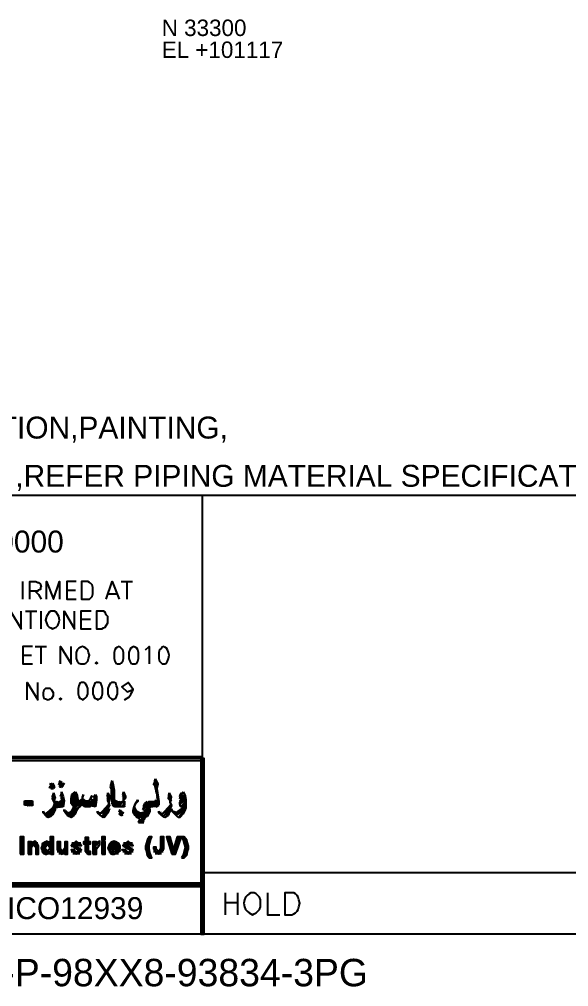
# Model space of a CAD drawing. Extents: x 0 to 420, y 0 to 297.
# Drawn here: x 76.4 to 139.1, y 1 to 111.3 of the extents above; entities that cross this region are included whole.
import ezdxf

# ---------------------------------------------------------------- set-up
doc = ezdxf.new("R2010")
doc.units = 0
doc.styles.add('HTX1', font='O8116901', dxfattribs={"width": 1.02})

msp = doc.modelspace()

# ---------------------------------------------------------------- linework, layer by layer
at = {"layer": 'GT_1', "flags": 128}
for points in [[(415, 57), (20, 57)], [(97.3, 27), (97.3, 57)], [(76.8, 45.2), (76.8, 47.2)], [(77.6, 45.2), (77.6, 47.2), (78.3, 47.2), (78.5, 47.1), (78.6, 47.1), (78.8, 46.9), (78.8, 46.8), (78.9, 46.6), (78.8, 46.5), (78.8, 46.3), (78.6, 46.2), (78.5, 46.1), (78.3, 46.1), (77.6, 46.1)], [(79.5, 45.2), (79.5, 47.2), (80.3, 45.2), (81, 47.2), (81, 45.2)], [(82.9, 47.2), (81.8, 47.2), (81.8, 45.2), (82.9, 45.2)], [(84.2, 45.2), (84.4, 45.2), (84.5, 45.3), (84.7, 45.5), (84.8, 45.8), (84.8, 46.2), (84.8, 46.5), (84.7, 46.8), (84.5, 47), (84.4, 47.1), (84.2, 47.2), (83.5, 47.2), (83.5, 45.2), (84.2, 45.2)], [(86.3, 45.2), (87, 47.2), (87.8, 45.2)], [(88, 47.2), (89.3, 47.2)], [(88.7, 45.2), (88.7, 47.2)], [(78.2, 46.1), (78.6, 45.7), (78.9, 45.2)], [(81.8, 46.2), (82.8, 46.2)], [(86.5, 45.8), (87.5, 45.8)], [(75.4, 41.8), (75.4, 43.8), (76.6, 41.8), (76.6, 43.8)], [(77.1, 43.8), (78.4, 43.8)], [(77.7, 41.8), (77.7, 43.8)], [(78.9, 41.8), (78.9, 43.8)], [(80.2, 41.8), (80.4, 41.9), (80.6, 42), (80.8, 42.2), (80.9, 42.5), (81, 42.8), (80.9, 43.2), (80.8, 43.4), (80.6, 43.7), (80.4, 43.8), (80.2, 43.8), (80, 43.8), (79.8, 43.7), (79.6, 43.4), (79.5, 43.2), (79.4, 42.8), (79.5, 42.5), (79.6, 42.2), (79.8, 42), (80, 41.9), (80.2, 41.8)], [(81.5, 41.8), (81.5, 43.8), (82.7, 41.8), (82.7, 43.8)], [(84.6, 43.8), (83.4, 43.8), (83.4, 41.8), (84.6, 41.8)], [(85.8, 41.8), (86, 41.9), (86.2, 42), (86.3, 42.2), (86.5, 42.5), (86.5, 42.8), (86.5, 43.2), (86.3, 43.4), (86.2, 43.7), (86, 43.8), (85.8, 43.8), (85.2, 43.8), (85.2, 41.8), (85.8, 41.8)], [(83.4, 42.9), (84.5, 42.9)], [(77.9, 39.8), (76.8, 39.8), (76.8, 37.8), (77.9, 37.8)], [(78.2, 39.8), (79.5, 39.8)], [(78.9, 37.8), (78.9, 39.8)], [(81.1, 37.8), (81.1, 39.8), (82.3, 37.8), (82.3, 39.8)], [(83.6, 37.8), (83.8, 37.8), (84, 37.9), (84.2, 38.1), (84.3, 38.4), (84.4, 38.8), (84.3, 39.1), (84.2, 39.4), (84, 39.6), (83.8, 39.7), (83.6, 39.8), (83.4, 39.7), (83.2, 39.6), (83, 39.4), (82.9, 39.1), (82.9, 38.8), (82.9, 38.4), (83, 38.1), (83.2, 37.9), (83.4, 37.8), (83.6, 37.8)], [(87.7, 37.8), (87.9, 37.8), (88, 37.9), (88.2, 38.1), (88.3, 38.4), (88.3, 38.8), (88.3, 39.1), (88.2, 39.4), (88, 39.6), (87.9, 39.7), (87.7, 39.8), (87.6, 39.7), (87.4, 39.6), (87.3, 39.4), (87.2, 39.1), (87.2, 38.8), (87.2, 38.4), (87.3, 38.1), (87.4, 37.9), (87.6, 37.8), (87.7, 37.8)], [(89.4, 37.8), (89.6, 37.8), (89.8, 37.9), (89.9, 38.1), (90, 38.4), (90, 38.8), (90, 39.1), (89.9, 39.4), (89.8, 39.6), (89.6, 39.7), (89.4, 39.8), (89.3, 39.7), (89.1, 39.6), (89, 39.4), (88.9, 39.1), (88.9, 38.8), (88.9, 38.4), (89, 38.1), (89.1, 37.9), (89.3, 37.8), (89.4, 37.8)], [(90.8, 39.4), (91.2, 39.8), (91.2, 37.8)], [(92.9, 37.8), (93, 37.8), (93.2, 37.9), (93.3, 38.1), (93.4, 38.4), (93.5, 38.8), (93.4, 39.1), (93.3, 39.4), (93.2, 39.6), (93, 39.7), (92.9, 39.8), (92.7, 39.7), (92.6, 39.6), (92.4, 39.4), (92.3, 39.1), (92.3, 38.8), (92.3, 38.4), (92.4, 38.1), (92.6, 37.9), (92.7, 37.8), (92.9, 37.8)], [(76.8, 38.8), (77.8, 38.8)], [(85.2, 37.8), (85.3, 37.9), (85.2, 38), (85.1, 37.9), (85.2, 37.8)], [(77.3, 33.7), (77.3, 35.7), (78.5, 33.7), (78.5, 35.7)], [(83.6, 33.7), (83.8, 33.8), (83.9, 33.9), (84.1, 34.1), (84.2, 34.4), (84.2, 34.7), (84.2, 35), (84.1, 35.3), (83.9, 35.6), (83.8, 35.7), (83.6, 35.7), (83.5, 35.7), (83.3, 35.6), (83.2, 35.3), (83.1, 35), (83.1, 34.7), (83.1, 34.4), (83.2, 34.1), (83.3, 33.9), (83.5, 33.8), (83.6, 33.7)], [(85.4, 33.7), (85.5, 33.8), (85.7, 33.9), (85.8, 34.1), (85.9, 34.4), (85.9, 34.7), (85.9, 35), (85.8, 35.3), (85.7, 35.6), (85.5, 35.7), (85.4, 35.7), (85.2, 35.7), (85, 35.6), (84.9, 35.3), (84.8, 35), (84.8, 34.7), (84.8, 34.4), (84.9, 34.1), (85, 33.9), (85.2, 33.8), (85.4, 33.7)], [(87.1, 33.7), (87.2, 33.8), (87.4, 33.9), (87.5, 34.1), (87.6, 34.4), (87.6, 34.7), (87.6, 35), (87.5, 35.3), (87.4, 35.6), (87.2, 35.7), (87.1, 35.7), (86.9, 35.7), (86.8, 35.6), (86.6, 35.3), (86.5, 35), (86.5, 34.7), (86.5, 34.4), (86.6, 34.1), (86.8, 33.9), (86.9, 33.8), (87.1, 33.7)], [(88.4, 33.7), (88.7, 33.9), (88.9, 34), (89.1, 34.3), (89.2, 34.5), (89.3, 34.7), (89.4, 34.9), (88.8, 35.7), (88.1, 35.2), (88.7, 34.6), (89.4, 34.9)], [(79.7, 33.7), (79.9, 33.8), (80.1, 33.9), (80.3, 34.2), (80.3, 34.5), (80.1, 34.8), (79.9, 35), (79.7, 35), (79.4, 35), (79.2, 34.8), (79.1, 34.5), (79.1, 34.2), (79.2, 33.9), (79.4, 33.8), (79.7, 33.7)], [(81.1, 33.7), (81.2, 33.8), (81.1, 33.9), (81, 33.8), (81.1, 33.7)], [(97.3, 27), (97.3, 27.2), (20, 27.2), (20, 26.8), (97.3, 26.8), (97.3, 27), (20, 27)], [(97.3, 27), (97.1, 27), (97.1, 7), (97.5, 7), (97.5, 27), (97.3, 27), (97.3, 7)], [(97.3, 7), (97.3, 27)], [(80.9, 24), (81.1, 24.5)], [(80.9, 24), (81.3, 24.4)], [(80.9, 24), (81.3, 24.4)], [(80.9, 24), (81.3, 24.4)], [(80.9, 24), (81.3, 24.4)], [(80.9, 24), (81.3, 24.4)], [(80.9, 24), (81.3, 24.4)], [(80.9, 24), (81.3, 24.4)], [(81, 24.3), (81.1, 24.5)], [(81, 24.3), (81.1, 24.5)], [(81, 24.3), (81.1, 24.5)], [(81, 23.8), (81.3, 24.4)], [(81, 23.8), (81.3, 24.4)], [(81, 23.8), (81.3, 24.4)], [(86.8, 23.8), (87, 24.5)], [(86.8, 24), (87.1, 24.3)], [(86.8, 24), (87.1, 24.3)], [(86.8, 24), (87.1, 24.3)], [(86.8, 24), (87.1, 24.3)], [(86.8, 24), (87.1, 24.3)], [(86.8, 24), (87.1, 24.3)], [(87, 24.5), (87.1, 24)], [(91.7, 24), (92, 24.5)], [(91.7, 24), (92, 24.5)], [(91.7, 24), (92, 24.5)], [(91.7, 24), (92, 24.5)], [(91.7, 24), (92.2, 24.3)], [(91.7, 24), (92.2, 24.3)], [(91.7, 24), (92.2, 24.3)], [(91.7, 24), (92.2, 24.3)], [(91.8, 24.2), (91.9, 24.7)], [(91.8, 24.2), (92, 24.5)], [(91.8, 24.2), (92, 24.5)], [(91.8, 24.2), (92, 24.5)], [(91.8, 24.2), (92, 24.5)], [(91.8, 24.2), (92, 24.5)], [(91.9, 24.7), (92, 24.5)], [(91.9, 23.8), (92.2, 24.3)], [(92, 24.5), (92.2, 24.1)], [(79.8, 23.7), (80.2, 24.2)], [(79.8, 23.7), (80.2, 24.2)], [(79.8, 23.7), (80.2, 24.2)], [(79.8, 23.7), (80.2, 24.2)], [(79.8, 23.7), (80.2, 24.2)], [(79.8, 23.7), (80.2, 24.2)], [(79.8, 23.7), (80.2, 24.2)], [(79.8, 23.7), (80.4, 24)], [(79.8, 23.7), (80.4, 24)], [(80.3, 23.6), (79.8, 23.7)], [(79.9, 24), (80.2, 24.2)], [(79.9, 24), (80.2, 24.2)], [(79.9, 24), (80, 24.2)], [(79.9, 24), (80, 24.2)], [(80, 23.6), (80.4, 24)], [(80, 23.6), (80.4, 24)], [(80, 23.6), (80.4, 23.8)], [(80, 23.6), (80.4, 23.8)], [(80, 23.6), (80.4, 23.8)], [(80, 23.6), (80.4, 23.8)], [(80, 23.6), (80.3, 23.6)], [(80.2, 24.2), (80.4, 23.8)], [(80.4, 23.8), (80.3, 23.6)], [(81, 23.8), (81.5, 24.2)], [(81, 23.8), (81.5, 24.2)], [(81, 23.8), (81.5, 24.2)], [(81, 23.8), (81.5, 24.2)], [(81, 23.8), (81.4, 23.9)], [(81.2, 23.7), (81, 23.8)], [(81.5, 24.2), (81.2, 23.7)], [(81.2, 23.2), (81.4, 22.7)], [(81.2, 22.5), (81.2, 23.2)], [(82.4, 22.9), (82.8, 23.2)], [(82.4, 22.6), (82.8, 23.2)], [(82.4, 22.6), (82.8, 23.2)], [(82.4, 22.6), (82.8, 23.2)], [(82.4, 22.6), (82.8, 23.2)], [(82.4, 22.9), (82.8, 23.2)], [(82.4, 22.9), (82.8, 23.2)], [(82.4, 22.9), (82.8, 23.2)], [(82.4, 22.9), (82.8, 23.2)], [(82.6, 23.1), (82.8, 23.2)], [(82.8, 23.2), (83, 22.8)], [(86.8, 23.8), (87.1, 24)], [(86.8, 23.8), (87.1, 24)], [(86.8, 23.8), (87.1, 24)], [(86.8, 23.8), (87.1, 24)], [(86.8, 23.8), (87.1, 24)], [(86.8, 23.8), (87.1, 24)], [(86.9, 23.5), (86.8, 23.8)], [(86.8, 23.8), (87.1, 23.8)], [(86.9, 23.5), (87.1, 23.8)], [(86.9, 23.5), (87.1, 23.8)], [(86.9, 23.5), (87.1, 23.8)], [(86.9, 23.5), (87.1, 23.8)], [(86.9, 23.3), (87.2, 23.6)], [(86.9, 23.3), (87.2, 23.6)], [(86.9, 23.3), (87.2, 23.6)], [(86.9, 23.3), (87.2, 23.6)], [(86.9, 23.5), (87.2, 23.6)], [(86.9, 23.3), (86.9, 23.5)], [(86.9, 23.1), (87.2, 23.4)], [(86.9, 23.1), (87.2, 23.4)], [(86.9, 23.1), (87.2, 23.4)], [(86.9, 23.1), (87.2, 23.4)], [(86.9, 23.3), (87.2, 23.4)], [(86.9, 22.4), (86.9, 23.3)], [(86.9, 22.9), (87.2, 23.2)], [(86.9, 22.9), (87.2, 23.2)], [(86.9, 22.9), (87.2, 23.2)], [(86.9, 22.9), (87.2, 23.2)], [(86.9, 23.1), (87.2, 23.2)], [(87.1, 24), (87.2, 23.4)], [(87.2, 23.4), (87.2, 22.9)], [(88.2, 22.9), (88.3, 23.2)], [(88.3, 23.2), (88.5, 22.7)], [(88.3, 22.5), (88.3, 23.2)], [(91.9, 23.8), (91.8, 24.2)], [(91.9, 23.8), (92.2, 24.1)], [(91.9, 23.8), (92.2, 24.1)], [(91.9, 23.8), (92.2, 24.1)], [(91.9, 23.8), (92.2, 24.1)], [(91.9, 23.8), (92.2, 23.9)], [(92.3, 22.1), (91.9, 23.8)], [(91.9, 23.5), (92.1, 23.6)], [(91.9, 23.5), (92.1, 23.6)], [(91.9, 23.5), (92.1, 23.6)], [(91.9, 23.3), (92.1, 23.3)], [(91.9, 23.3), (92.1, 23.3)], [(92.2, 24.1), (92.1, 23.6)], [(92.1, 23.6), (92.3, 22.1)], [(94.7, 22.4), (95.1, 23.2)], [(94.7, 22.7), (95.1, 23.2)], [(94.7, 22.7), (95.1, 23.2)], [(94.7, 22.7), (95.1, 23.2)], [(94.7, 22.7), (95.1, 23.2)], [(94.8, 22.9), (95.1, 23.2)], [(94.8, 22.9), (95.1, 23.2)], [(94.8, 22.9), (95.1, 23.2)], [(94.8, 22.9), (95.1, 23.2)], [(95.1, 23.2), (95.3, 22.8)], [(77, 22.2), (77.9, 22.2)], [(77, 21.7), (77, 22.2)], [(77, 21.7), (77.7, 22.2)], [(77, 21.7), (77.7, 22.2)], [(77, 21.7), (77.5, 22.2)], [(77, 21.7), (77.5, 22.2)], [(77, 21.7), (77.5, 22.2)], [(77, 21.7), (77.5, 22.2)], [(77, 21.7), (77.5, 22.2)], [(77, 21.9), (77.3, 22.2)], [(77, 21.9), (77.3, 22.2)], [(77, 21.9), (77.3, 22.2)], [(77, 21.9), (77.3, 22.2)], [(77, 21.9), (77.3, 22.2)], [(77.3, 21.6), (77.9, 22.2)], [(77.3, 21.6), (77.9, 22.2)], [(77.3, 21.6), (77.7, 22.2)], [(77.3, 21.6), (77.7, 22.2)], [(77.3, 21.6), (77.7, 22.2)], [(77.5, 21.6), (77.9, 22.2)], [(77.5, 21.6), (77.9, 22.2)], [(77.5, 21.6), (77.9, 22.2)], [(77.5, 21.6), (77.9, 22.2)], [(77.5, 21.6), (77.9, 22.2)], [(77.7, 21.6), (77.9, 22.2)], [(77.9, 22.2), (77.9, 21.6)], [(79.3, 20.6), (81.3, 22.3)], [(79.3, 20.6), (81, 22.1)], [(79.3, 20.6), (81, 22.1)], [(79.5, 20.4), (80.5, 21.4), (81.3, 22.3)], [(79.5, 20.4), (80.5, 21.4), (81.3, 22.3)], [(79.5, 20.4), (80.5, 21.4), (81.3, 22.3)], [(79.5, 20.4), (80.5, 21.4), (81.3, 22.3)], [(79.8, 20.9), (81, 22.1)], [(80.2, 22.4), (80.3, 23.1)], [(80.2, 22.4), (80.4, 22.8)], [(80.2, 22.4), (80.4, 22.8)], [(80.2, 22.4), (80.4, 22.8)], [(80.2, 22.4), (80.4, 22.8)], [(80.2, 22.4), (80.4, 22.8)], [(80.2, 22.6), (80.4, 22.8)], [(80.2, 22.6), (80.2, 22.8)], [(80.2, 22.6), (80.2, 22.8)], [(80.2, 22.4), (80.5, 22.5)], [(80.2, 22.4), (80.5, 22.5)], [(80.2, 22.4), (80.5, 22.5)], [(80.3, 22.2), (80.2, 22.4)], [(80.3, 23.1), (80.5, 22.5)], [(80.5, 22.5), (80.3, 22.2)], [(80.3, 22.2), (81.5, 21.9)], [(80.4, 22), (80.3, 22.2)], [(80.3, 21.5), (80.8, 22.1)], [(80.3, 21.5), (80.8, 22.1)], [(80.3, 21.5), (80.8, 22.1)], [(80.4, 21.8), (80.8, 22.1)], [(80.4, 21.8), (80.8, 22.1)], [(80.4, 21.8), (80.6, 22.1)], [(80.4, 21.8), (80.6, 22.1)], [(80.4, 22), (80.6, 22.1)], [(80.4, 22), (80.6, 22.1)], [(80.4, 22), (80.6, 22.1)], [(80.7, 21.5), (81.3, 22.3)], [(80.7, 21.5), (81.3, 22.3)], [(80.7, 21.5), (81.5, 22.2)], [(80.7, 21.5), (81.5, 22.2)], [(80.7, 21.5), (81.5, 22.2)], [(80.9, 21.5), (81.5, 22.2)], [(80.9, 21.5), (81.5, 22.2)], [(81.1, 22.7), (81.2, 23)], [(81.1, 22.7), (81.2, 23)], [(81.1, 22.7), (81.4, 22.9)], [(81.1, 22.7), (81.4, 22.9)], [(81.1, 22.7), (81.4, 22.9)], [(81.1, 22.7), (81.4, 22.9)], [(81.2, 22.5), (81.4, 22.9)], [(81.2, 22.5), (81.4, 22.9)], [(81.2, 22.5), (81.4, 22.7)], [(81.2, 22.5), (81.4, 22.7)], [(81.2, 22.5), (81.4, 22.7)], [(81.2, 22.5), (81.4, 22.7)], [(81.2, 22.5), (81.4, 22.7)], [(81.3, 22.3), (81.2, 22.5)], [(81.5, 22.2), (81.3, 22.3)], [(81.4, 22.7), (81.5, 22.2)], [(81.5, 22.2), (81.4, 21.5)], [(81.5, 21.9), (81.5, 22.2)], [(81.9, 20.5), (83.1, 21.4), (83.8, 22.4)], [(81.9, 20.5), (83.8, 22.4)], [(81.9, 20.5), (83.8, 22.4)], [(81.9, 20.5), (83.8, 22.4)], [(81.9, 20.5), (83.8, 22.4)], [(82.1, 20.4), (83.1, 21.4), (83.9, 22.2)], [(82.1, 20.4), (83.1, 21.4), (83.9, 22.2)], [(82.3, 22.1), (82.6, 22.5), (82.9, 23)], [(82.3, 22.1), (82.6, 22.5), (82.9, 23)], [(82.3, 22.4), (82.6, 22.5), (82.9, 23)], [(82.3, 22.4), (82.9, 23)], [(82.3, 22.4), (82.9, 23)], [(82.3, 22.4), (82.9, 23)], [(82.3, 22.4), (82.4, 22.9)], [(82.3, 22.1), (82.6, 22.3), (83, 22.8)], [(82.3, 21.9), (82.8, 22.2), (83, 22.6)], [(82.3, 21.9), (82.8, 22.2), (83, 22.6)], [(82.3, 22.4), (82.6, 22.5)], [(82.3, 22.1), (82.3, 22.4)], [(82.3, 21.9), (82.8, 22.2), (83.1, 22.4)], [(82.3, 21.9), (82.6, 22.3)], [(82.3, 21.9), (82.6, 22.3)], [(82.3, 21.9), (82.6, 22.3)], [(82.3, 21.9), (82.6, 22.3)], [(82.3, 22.1), (82.6, 22.3)], [(82.3, 22.1), (82.6, 22.3)], [(82.3, 22.1), (82.6, 22.3)], [(82.3, 21.9), (82.3, 22.1)], [(82.4, 21.7), (83.1, 22.4)], [(82.4, 21.7), (83.1, 22.4)], [(82.4, 21.7), (83.1, 22.4)], [(82.4, 21.7), (82.8, 22.2), (83.1, 22.4)], [(82.4, 21.7), (83.1, 22.1)], [(82.4, 21.7), (83.1, 22.1)], [(82.4, 21.7), (83.1, 22.1)], [(82.4, 21.7), (83.1, 22.1)], [(82.6, 22.5), (83, 22.8)], [(82.6, 22.5), (83, 22.8)], [(82.8, 22.5), (82.6, 22.3)], [(82.6, 21.5), (83.6, 22.4)], [(82.6, 21.5), (83.6, 22.4)], [(82.6, 21.5), (83.6, 22.4)], [(82.6, 21.5), (83.6, 22.4)], [(82.6, 22.3), (82.8, 22.2)], [(82.6, 21.5), (83.3, 22.2)], [(82.6, 21.5), (83.1, 22.1)], [(82.7, 21.3), (83.8, 22.4)], [(82.7, 21.3), (83.8, 22.4)], [(82.8, 22.5), (83, 22.8)], [(82.8, 22.5), (83, 22.8)], [(82.8, 22.5), (83, 22.8)], [(82.8, 22.5), (83, 22.6)], [(82.8, 22.5), (83, 22.6)], [(82.8, 22.5), (83, 22.6)], [(82.8, 22.2), (82.8, 22.5)], [(83.1, 22.1), (82.8, 22.2)], [(83, 22.8), (83.1, 22.1)], [(83.1, 22.1), (83.3, 22.2)], [(83.1, 21.4), (83.9, 22.2)], [(83.3, 22.2), (83.6, 22.4)], [(83.3, 21.5), (83.9, 22.2)], [(83.7, 22.9), (83.6, 22.6), (83.7, 22.9)], [(83.6, 22.6), (83.6, 22.4)], [(83.6, 22.4), (83.6, 22.6)], [(83.6, 22.4), (83.9, 22.2)], [(83.6, 21.8), (83.9, 22.2)], [(83.6, 21.8), (83.9, 22.2)], [(83.6, 21.8), (83.9, 22.2)], [(83.6, 21.8), (84.1, 22.1)], [(83.6, 21.8), (84.1, 22.1)], [(83.6, 21.8), (84.1, 22.1)], [(83.6, 21.8), (84.1, 22.1)], [(83.7, 21.6), (84.5, 22.4)], [(83.7, 21.6), (84.5, 22.4)], [(83.7, 21.6), (84.5, 22.4)], [(83.7, 21.6), (84.5, 22.4)], [(83.7, 21.6), (84.5, 22.4)], [(83.7, 21.6), (84.5, 22.4)], [(83.7, 21.6), (84.3, 22.2)], [(83.9, 21.5), (85, 22.4), (85.2, 22.7)], [(83.9, 21.5), (84.8, 22.2), (85.2, 22.7)], [(83.9, 21.5), (84.8, 22.2), (85.2, 22.7)], [(83.9, 21.5), (84.5, 22.4)], [(83.9, 22.2), (84.3, 22.2)], [(83.9, 21.5), (84.8, 22.2)], [(84.2, 21.5), (85, 22.4), (85.2, 22.7)], [(84.2, 21.5), (84.8, 22.2)], [(84.2, 21.5), (84.8, 22.2)], [(84.2, 21.5), (84.8, 22.2)], [(84.2, 21.5), (85, 22.1)], [(84.3, 22.2), (84.5, 22.4)], [(84.4, 21.5), (85.2, 22.5)], [(84.4, 21.5), (85.2, 22.3)], [(84.7, 22.8), (84.5, 22.4)], [(84.5, 22.4), (84.6, 22.6)], [(84.5, 22.4), (85, 22.1)], [(84.6, 22.6), (84.7, 22.8)], [(84.6, 21.6), (85.2, 22.3)], [(84.6, 21.6), (85.2, 22.3)], [(84.6, 21.6), (85.2, 22.3)], [(84.6, 21.6), (85.2, 22.3)], [(84.6, 21.6), (85.2, 22.1)], [(84.6, 21.6), (85.2, 22.1)], [(84.6, 21.6), (85.2, 22.1)], [(84.6, 21.6), (85.2, 22.1)], [(84.9, 22.6), (85.1, 22.9)], [(84.9, 22.6), (85.1, 22.9)], [(84.9, 22.6), (85.1, 22.9)], [(84.9, 22.6), (85.1, 22.9)], [(84.9, 22.6), (85.1, 22.9)], [(84.9, 22.6), (85.2, 22.7)], [(85, 22.4), (84.9, 22.6)], [(84.9, 21.5), (85.2, 22.1)], [(85, 22.4), (85.2, 22.7)], [(85, 22.1), (85.2, 22.5)], [(85, 22.4), (85.2, 22.5)], [(85, 22.4), (85.2, 22.5)], [(85, 22.4), (85.2, 22.5)], [(85, 22.1), (85, 22.4)], [(85.1, 22.9), (85.2, 22.7)], [(85.2, 22.3), (85.1, 21.5)], [(85.2, 22.7), (85.2, 22.3)], [(86.4, 22.7), (86.5, 22.9)], [(86.4, 22.7), (86.5, 22.9)], [(86.4, 22.4), (86.7, 22.7)], [(86.4, 22.4), (86.7, 22.7)], [(86.4, 22.4), (86.7, 22.7)], [(86.4, 22.4), (86.7, 22.7)], [(86.4, 22.4), (86.7, 22.7)], [(86.4, 22.4), (86.7, 22.7)], [(86.4, 22.4), (86.7, 22.5)], [(86.5, 23.1), (86.7, 22.7)], [(86.5, 22.2), (86.5, 23.1)], [(86.5, 22.2), (86.7, 22.5)], [(86.5, 22.2), (86.7, 22.5)], [(86.5, 22.2), (86.7, 22.5)], [(86.5, 22.2), (86.7, 22.5)], [(86.5, 22.2), (86.7, 22.5)], [(86.6, 22), (86.5, 22.2)], [(86.5, 22.2), (86.7, 22.2)], [(86.7, 22.5), (86.6, 22)], [(86.7, 22.7), (86.7, 22.5)], [(86.9, 22.7), (87.2, 22.9)], [(86.9, 22.7), (87.2, 22.9)], [(86.9, 22.7), (87.2, 22.9)], [(86.9, 22.7), (87.2, 22.9)], [(86.9, 22.9), (87.2, 22.9)], [(86.9, 22.4), (87.2, 22.7)], [(86.9, 22.4), (87.2, 22.7)], [(86.9, 22.4), (87.2, 22.7)], [(86.9, 22.4), (87.2, 22.7)], [(86.9, 22.7), (87.2, 22.7)], [(86.9, 22.4), (87.2, 22.5)], [(87, 22), (86.9, 22.4)], [(87, 22.2), (87.2, 22.5)], [(87, 22.2), (87.2, 22.5)], [(87, 22.2), (87.2, 22.5)], [(87, 22.2), (87.2, 22.5)], [(87, 22.2), (87.2, 22.5)], [(87, 21.8), (87.2, 22.3)], [(87, 21.8), (87.2, 22.3)], [(87, 22), (87.2, 22.3)], [(87, 22), (87.2, 22.3)], [(87, 22), (87.2, 22.3)], [(87, 22), (87.2, 22.3)], [(87, 22), (87.2, 22.3)], [(87, 22), (87.2, 22.3)], [(87, 21.8), (87.4, 22.1)], [(87, 21.8), (87.4, 22.1)], [(87, 21.8), (87.4, 22.1)], [(87, 21.8), (87.4, 22.1)], [(87, 21.8), (87.4, 22.1)], [(87.1, 21.6), (87.9, 22.1)], [(87.1, 21.6), (87.9, 22.1)], [(87.1, 21.6), (87.6, 22.1)], [(87.1, 21.6), (87.6, 22.1)], [(87.1, 21.6), (87.6, 22.1)], [(87.1, 21.6), (87.6, 22.1)], [(87.1, 21.6), (87.6, 22.1)], [(87.2, 22.9), (87.2, 22.5)], [(87.2, 22.5), (87.2, 22.3)], [(87.2, 22.3), (87.6, 22.1)], [(87.3, 21.5), (88.1, 22.1)], [(87.3, 21.5), (88.1, 22.1)], [(87.3, 21.5), (87.9, 22.1)], [(87.3, 21.5), (87.9, 22.1)], [(87.3, 21.5), (87.9, 22.1)], [(87.5, 21.5), (88.3, 22.2)], [(87.5, 21.5), (88.3, 22.2)], [(87.5, 21.5), (88.3, 22.2)], [(87.5, 21.5), (88.1, 22.1)], [(87.5, 21.5), (88.1, 22.1)], [(87.6, 22.1), (88.5, 22)], [(87.7, 21.5), (88.3, 22.2)], [(87.7, 21.5), (88.3, 22.2)], [(87.7, 21.5), (88.3, 22.2)], [(87.7, 21.5), (88.3, 22.2)], [(87.7, 21.5), (88.3, 22.2)], [(88.2, 22.7), (88.4, 23)], [(88.2, 22.7), (88.4, 23)], [(88.2, 22.7), (88.4, 23)], [(88.2, 22.7), (88.4, 23)], [(88.2, 22.7), (88.4, 23)], [(88.2, 22.7), (88.4, 23)], [(88.2, 22.7), (88.5, 22.7)], [(88.3, 22.5), (88.5, 22.7)], [(88.3, 22.5), (88.5, 22.7)], [(88.3, 22.5), (88.5, 22.7)], [(88.3, 22.5), (88.5, 22.7)], [(88.3, 22.5), (88.5, 22.7)], [(88.5, 22.5), (88.3, 22.2)], [(88.3, 22.2), (88.3, 22.5)], [(88.3, 22.5), (88.5, 22.5)], [(88.3, 22.5), (88.5, 22.5)], [(88.3, 22.2), (88.4, 21.5)], [(88.5, 22), (88.3, 22.2)], [(88.5, 22.7), (88.5, 22.5)], [(89.6, 21.8), (89.9, 22.3)], [(89.9, 22.1), (89.6, 21.8)], [(89.6, 21.8), (89.9, 22.1)], [(89.6, 21.8), (89.9, 22.1)], [(89.6, 21.8), (89.9, 22.1)], [(89.7, 22), (89.9, 22.3)], [(89.7, 22), (89.9, 22.3)], [(89.7, 22), (89.9, 22.3)], [(89.9, 22.3), (89.9, 22.1)], [(90.5, 21.2), (91.7, 22.1)], [(90.5, 21.2), (91.7, 22.1)], [(90.5, 21.2), (91.4, 22.1)], [(90.5, 21.2), (91.4, 22.1)], [(90.5, 21.2), (91.4, 22.1)], [(90.5, 21.2), (91.4, 22.1)], [(90.5, 21.2), (91.4, 22.1)], [(90.6, 21.4), (91.2, 22.1)], [(90.6, 21.4), (91.2, 22.1)], [(90.6, 21.4), (91.2, 22.1)], [(90.6, 21.4), (91.2, 22.1)], [(90.6, 21.6), (91.2, 22.1)], [(90.6, 21.6), (91, 22.1)], [(90.6, 21.6), (91, 22.1)], [(90.7, 21.9), (91.2, 22.1)], [(90.7, 21.1), (91.7, 22.1)], [(90.7, 21.9), (91, 22.1)], [(90.7, 21.9), (91, 22.1)], [(91, 21.1), (91.4, 21.5), (92.2, 22.3)], [(91.1, 21.5), (91.9, 22.1)], [(91.1, 21.5), (91.9, 22.1)], [(91.1, 21.5), (91.9, 22.1)], [(91.1, 21.5), (91.7, 22.1)], [(91.1, 21.5), (91.7, 22.1)], [(91.2, 22.1), (91.4, 22.1)], [(91.4, 21.5), (92.2, 22.3)], [(91.4, 21.5), (92.2, 22.3)], [(91.4, 21.5), (92.2, 22.3)], [(91.4, 22.1), (92.3, 22.1)], [(91.4, 21.5), (91.9, 22.1)], [(91.6, 21.5), (92.2, 22.3)], [(91.6, 21.5), (92.3, 22.1)], [(91.6, 21.5), (92.3, 22.1)], [(91.6, 21.5), (92.3, 22.1)], [(91.6, 21.5), (92.3, 22.1)], [(91.8, 21.5), (92.3, 22.1)], [(91.9, 22.1), (92.2, 22.3)], [(91.9, 22.1), (92, 22.3)], [(91.9, 22.1), (92, 22.3)], [(91.9, 22.1), (92, 22.3)], [(92, 23), (92.2, 23.1)], [(92, 23), (92.2, 23.1)], [(92, 22.8), (92.2, 22.8)], [(92, 22.8), (92.2, 22.8)], [(92, 22.6), (92.2, 22.5)], [(92.3, 22.1), (92.3, 21.7)], [(93.4, 22.4), (93.5, 23.1)], [(93.4, 22.4), (93.7, 22.8)], [(93.4, 22.4), (93.7, 22.8)], [(93.4, 22.4), (93.7, 22.8)], [(93.4, 22.4), (93.7, 22.8)], [(93.4, 22.4), (93.7, 22.6)], [(93.4, 22.4), (93.7, 22.6)], [(93.4, 22.4), (93.7, 22.6)], [(93.4, 22.4), (93.7, 22.6)], [(93.6, 22.2), (93.4, 22.4)], [(93.5, 23.1), (93.7, 22.6)], [(93.5, 22.6), (93.5, 22.9)], [(93.5, 22.6), (93.5, 22.9)], [(93.5, 22.6), (93.7, 22.8)], [(93.5, 22.6), (93.7, 22.8)], [(93.7, 22.6), (93.6, 22)], [(93.6, 22.2), (93.7, 22.6)], [(93.6, 22.2), (93.7, 22.6)], [(93.6, 22.2), (93.8, 22.3)], [(93.6, 22.2), (93.8, 22.3)], [(93.6, 22.2), (93.8, 22.3)], [(93.6, 22.2), (93.8, 22.3)], [(93.6, 22), (93.6, 22.2)], [(94.7, 22.2), (95, 22.5), (95.3, 23)], [(94.7, 22.2), (95, 22.5), (95.3, 23)], [(94.7, 22.2), (95, 22.5), (95.3, 23)], [(94.7, 22.4), (95.3, 23)], [(94.7, 22.4), (95.3, 23)], [(94.7, 22.4), (95.3, 23)], [(94.7, 22.4), (95.3, 23)], [(94.7, 22.7), (94.8, 22.9)], [(94.9, 22.3), (94.7, 22.7)], [(94.7, 21.8), (95.1, 22.1), (95.4, 22.5)], [(94.7, 21.8), (95.1, 22.3), (95.4, 22.5)], [(94.7, 22), (95.1, 22.3), (95.4, 22.5)], [(94.7, 22), (95.1, 22.3), (95.4, 22.5)], [(94.7, 22), (94.9, 22.3)], [(94.7, 21.8), (95.4, 22.3)], [(94.7, 21.8), (95.4, 22.3)], [(94.7, 21.8), (95.4, 22.3)], [(94.7, 21.8), (95.4, 22.3)], [(94.7, 21.8), (95.4, 22.3)], [(94.7, 22), (95.1, 22.3)], [(94.7, 22), (94.9, 22.3)], [(94.7, 22), (94.9, 22.3)], [(94.7, 22), (94.9, 22.3)], [(94.7, 22.2), (94.9, 22.3)], [(94.7, 22.2), (94.9, 22.3)], [(94.7, 21.8), (95.1, 22.1)], [(94.8, 22.9), (94.9, 23.1)], [(94.8, 21.5), (95.4, 22.1)], [(94.8, 21.5), (95.4, 22.1)], [(94.8, 21.5), (95.4, 22.1)], [(94.8, 21.5), (95.4, 22.1)], [(94.8, 21.5), (95.4, 22.1)], [(95, 22.5), (94.9, 22.3)], [(94.9, 22.3), (95.1, 22.1)], [(95, 22.5), (95.3, 22.8)], [(95, 22.5), (95.3, 22.8)], [(95, 22.5), (95.3, 22.8)], [(95, 22.5), (95.3, 22.8)], [(95, 22.5), (95.3, 22.8)], [(95.1, 22.3), (95, 22.5)], [(95.1, 22.3), (95.3, 22.8)], [(95.1, 22.3), (95.4, 22.5)], [(95.1, 22.1), (95.1, 22.3)], [(95.4, 22.1), (95.1, 22.1)], [(95.3, 22.8), (95.4, 22.3)], [(95.4, 22.3), (95.4, 21.6)], [(77.9, 21.6), (77, 21.7)], [(77.7, 21.6), (78, 21.9)], [(77.7, 21.6), (78, 21.9)], [(77.7, 21.6), (78, 21.9)], [(77.7, 21.6), (78, 21.9)], [(79.1, 21), (79.3, 20.6)], [(79.1, 20.8), (79.1, 21)], [(79.5, 20.4), (80.5, 21.4)], [(79.5, 20.4), (80.5, 21.2)], [(79.5, 20.4), (80.5, 21.2)], [(79.7, 20.3), (80.5, 21.2)], [(79.7, 20.3), (80.4, 21)], [(79.7, 20.3), (80.4, 21)], [(79.7, 20.3), (80.4, 21)], [(79.8, 20.9), (80.1, 21.2)], [(80.1, 21.2), (80.5, 21.4)], [(80.4, 21), (80.2, 20.6)], [(80.3, 21.5), (80.4, 21.8)], [(80.5, 21.4), (80.3, 21.5)], [(80.4, 21.8), (80.4, 22)], [(80.5, 21.2), (80.4, 21)], [(81.4, 21.5), (80.5, 21.4)], [(80.5, 21.4), (80.5, 21.2)], [(80.9, 21.5), (81.5, 21.9)], [(80.9, 21.5), (81.5, 21.9)], [(80.9, 21.5), (81.5, 21.9)], [(81.2, 21.5), (81.5, 21.9)], [(81.2, 21.5), (81.5, 21.9)], [(81.2, 21.5), (81.5, 21.7)], [(81.2, 21.5), (81.5, 21.7)], [(81.2, 21.5), (81.5, 21.7)], [(81.5, 21.2), (81.7, 20.7)], [(81.5, 21), (81.5, 21.2)], [(81.5, 21), (81.5, 21.2)], [(81.9, 20.5), (81.5, 21)], [(81.5, 21), (81.8, 21)], [(81.5, 21), (81.8, 21)], [(81.7, 20.7), (81.8, 21)], [(81.9, 20.5), (83.1, 21.4)], [(82.1, 20.4), (83, 21.2)], [(82.1, 20.4), (83, 21.2)], [(82.1, 20.4), (83, 21.2)], [(82.1, 20.4), (82.9, 21)], [(82.2, 20.9), (82.4, 21)], [(82.6, 21.5), (82.3, 21.9)], [(82.3, 20.3), (82.9, 21)], [(82.3, 20.3), (82.9, 21)], [(82.4, 21), (82.6, 21.5)], [(82.9, 21), (82.8, 20.7)], [(83.1, 21.4), (82.9, 21)], [(83.3, 21.5), (83.1, 21.4)], [(83.6, 21.8), (83.3, 21.5)], [(83.3, 21.5), (83.6, 21.8)], [(83.3, 21.5), (83.6, 21.8)], [(83.7, 21.6), (83.6, 21.8)], [(83.9, 21.5), (83.7, 21.6)], [(84.4, 21.5), (83.9, 21.5)], [(84.6, 21.6), (84.4, 21.5)], [(85.1, 21.5), (84.6, 21.6)], [(84.9, 21.5), (85.2, 21.8)], [(84.9, 21.5), (85.2, 21.8)], [(84.9, 21.5), (85.2, 21.8)], [(84.9, 21.5), (85.2, 21.8)], [(84.9, 21.5), (85.2, 21.8)], [(85.3, 21), (85.5, 20.8)], [(85.3, 20.8), (85.3, 21)], [(85.5, 20.6), (86.6, 21.8)], [(85.5, 20.6), (86.7, 21.6)], [(85.5, 20.6), (86.7, 21.6)], [(85.5, 20.6), (86.7, 21.6)], [(85.5, 20.6), (86.7, 21.6)], [(85.8, 20.4), (86.7, 21.6)], [(85.8, 20.4), (86.7, 21.3)], [(85.8, 20.4), (86.7, 21.3)], [(85.8, 20.4), (86.7, 21.3)], [(85.8, 20.4), (86.7, 21.3)], [(85.8, 20.4), (86.6, 21.1)], [(85.8, 20.4), (86.6, 21.1)], [(86, 20.9), (86.3, 21.2)], [(86, 20.3), (86.6, 21.1)], [(86.3, 21.2), (86.6, 21.8)], [(86.3, 21.2), (86.7, 21.6)], [(86.5, 21.5), (86.6, 21.8)], [(86.5, 21.5), (86.6, 21.8)], [(86.7, 21.3), (86.5, 20.8)], [(86.6, 22), (86.7, 21.6)], [(86.6, 21.8), (86.6, 22)], [(86.7, 21.6), (86.6, 21.8)], [(87.1, 21.6), (87, 22)], [(87.3, 21.5), (87.1, 21.6)], [(87.5, 21.5), (87.3, 21.5)], [(88.4, 21.5), (87.5, 21.5)], [(87.7, 21.5), (87.5, 21.5)], [(87.8, 20.9), (87.9, 21.2)], [(87.8, 20.9), (87.9, 21.2)], [(87.8, 20.9), (87.9, 21.2)], [(87.8, 20.7), (88.1, 21.1)], [(87.8, 20.7), (88.1, 21.1)], [(87.8, 20.7), (88.1, 21.1)], [(87.8, 20.7), (88.1, 21.1)], [(87.8, 20.7), (88.1, 21.1)], [(87.8, 20.7), (88.1, 21.1)], [(87.8, 20.7), (88.1, 21.1)], [(87.8, 20.7), (88.1, 21.1)], [(87.8, 20.7), (88.1, 21.1)], [(87.8, 20.9), (88.1, 21.1)], [(88, 21.5), (88.5, 22)], [(88, 21.5), (88.5, 22)], [(88, 21.5), (88.5, 22)], [(88, 21.5), (88.5, 22)], [(88, 21.5), (88.5, 22)], [(88.2, 21.5), (88.5, 21.8)], [(88.2, 21.5), (88.5, 21.8)], [(88.2, 21.5), (88.5, 21.8)], [(88.2, 21.5), (88.5, 21.8)], [(88.2, 21.5), (88.5, 21.8)], [(89.4, 21.1), (89.5, 21.5)], [(89.4, 21.1), (89.5, 21.5)], [(89.4, 20.9), (89.7, 21.3)], [(89.4, 20.9), (89.7, 21.3)], [(89.4, 21.1), (89.7, 21.3)], [(89.4, 21.1), (89.7, 21.3)], [(89.4, 21.1), (89.7, 21.3)], [(89.4, 21.1), (89.7, 21.3)], [(89.4, 20.9), (89.4, 21.1)], [(89.4, 20.9), (89.7, 21.1)], [(89.4, 20.9), (89.7, 21.1)], [(89.4, 20.9), (89.7, 21.1)], [(89.4, 20.9), (89.7, 21.1)], [(89.6, 21.8), (89.5, 21.5)], [(89.5, 21.5), (89.6, 21.8)], [(89.5, 21.3), (89.6, 21.8)], [(89.5, 21.5), (89.6, 21.8)], [(89.5, 21.5), (89.6, 21.8)], [(89.5, 21.5), (89.6, 21.8)], [(89.5, 21.5), (89.6, 21.8)], [(89.5, 21.5), (89.7, 21.1)], [(89.5, 21.3), (89.5, 21.5)], [(89.5, 21.3), (89.5, 21.5)], [(89.5, 21.3), (89.5, 21.5)], [(89.5, 20.7), (89.7, 21.1)], [(89.5, 20.7), (89.7, 21.1)], [(89.5, 20.7), (89.7, 21.1)], [(89.5, 20.7), (89.7, 21.1)], [(89.5, 20.7), (89.7, 21.1)], [(89.7, 21.1), (90.2, 20.8)], [(90, 20.2), (91.3, 21.2)], [(90, 20.2), (91, 21.1)], [(90, 20.2), (91, 21.1)], [(90.3, 20.2), (91.3, 21.2)], [(90.3, 20.2), (91.3, 21.2)], [(90.3, 20.2), (91.3, 21.2)], [(90.3, 20.2), (91.3, 21.2)], [(90.5, 21.2), (90.6, 21.4)], [(90.7, 21.1), (90.5, 21.2)], [(90.5, 20.2), (91.3, 21)], [(90.5, 20.2), (91.3, 21)], [(90.5, 20.2), (91.3, 21)], [(90.5, 20.2), (91.3, 21)], [(90.6, 21.6), (90.7, 21.9)], [(90.6, 21.4), (90.6, 21.6)], [(90.6, 20.9), (91, 21.1)], [(90.7, 21.1), (91.1, 21.5)], [(90.7, 21.1), (91.1, 21.5)], [(90.7, 21.1), (91.1, 21.5)], [(90.7, 21.1), (91.1, 21.5)], [(91, 21.1), (90.7, 21.1)], [(91, 21.1), (91.4, 21.5)], [(91, 21.1), (91.1, 21.5)], [(91, 21.1), (91.1, 21.5)], [(92.3, 21.7), (91.1, 21.5)], [(91.1, 21.5), (91.3, 21.2)], [(91.4, 21.5), (91.1, 21.5)], [(91.3, 21), (91.2, 20.8)], [(91.3, 21.2), (91.3, 21)], [(91.6, 21.5), (91.4, 21.5)], [(91.8, 21.5), (92.3, 21.9)], [(91.8, 21.5), (92.3, 21.9)], [(91.8, 21.5), (92.3, 21.9)], [(91.8, 21.5), (92.3, 21.9)], [(92, 21.5), (92.3, 21.9)], [(92, 21.5), (92.3, 21.7)], [(92.3, 21), (92.6, 20.6)], [(92.3, 20.8), (92.3, 21)], [(92.6, 20.6), (93.7, 21.8)], [(92.6, 20.6), (93.8, 21.6)], [(92.6, 20.6), (93.8, 21.6)], [(92.8, 20.4), (93.8, 21.6)], [(92.8, 20.4), (93.8, 21.6)], [(92.8, 20.4), (93.8, 21.6)], [(92.8, 20.4), (93.8, 21.3)], [(92.8, 20.4), (93.8, 21.3)], [(92.8, 20.4), (93.8, 21.3)], [(92.8, 20.4), (93.8, 21.3)], [(93, 20.9), (93.3, 21.1)], [(93, 20.3), (93.7, 21.1)], [(93, 20.3), (93.7, 21.1)], [(93, 20.3), (93.7, 21.1)], [(93.3, 21.1), (93.7, 21.8)], [(93.3, 21.1), (93.8, 21.6)], [(93.5, 21.5), (93.7, 21.8)], [(93.5, 21.5), (93.7, 21.8)], [(93.7, 21.1), (93.5, 20.8)], [(93.6, 22), (93.8, 21.6)], [(93.7, 21.8), (93.6, 22)], [(93.8, 21.6), (93.7, 21.8)], [(93.8, 21.3), (93.7, 21.1)], [(93.7, 21.1), (93.8, 21.3)], [(93.7, 21.1), (94.3, 20.9)], [(94.1, 20.7), (93.7, 21.1)], [(93.7, 21.1), (93.9, 21.1)], [(93.7, 21.1), (93.9, 21.1)], [(93.9, 20.9), (93.9, 21.1)], [(94.1, 20.7), (95.4, 21.6)], [(94.3, 20.5), (95.4, 21.6)], [(94.3, 20.5), (95.4, 21.6)], [(94.3, 20.5), (95.4, 21.6)], [(94.3, 20.5), (95.4, 21.4)], [(94.3, 20.5), (95.4, 21.4)], [(94.3, 20.5), (95.4, 21.4)], [(94.3, 20.5), (95.4, 21.4)], [(94.3, 20.5), (95.3, 21.2)], [(94.5, 20.3), (95.3, 21.2)], [(94.5, 20.3), (95.3, 21.2)], [(94.5, 20.3), (95.2, 21)], [(94.5, 20.3), (95.2, 21)], [(94.5, 20.3), (95.2, 21)], [(94.6, 20.9), (95, 21.3)], [(94.7, 21.8), (94.7, 22)], [(94.8, 21.5), (94.7, 21.8)], [(95, 21.5), (94.8, 21.5)], [(95, 21.5), (95.4, 21.9)], [(95, 21.5), (95.4, 21.9)], [(95, 21.5), (95.4, 21.9)], [(95, 21.5), (95.4, 21.9)], [(95, 21.5), (95.4, 21.9)], [(95, 21.3), (95.4, 21.6)], [(95, 21.3), (95, 21.5)], [(95.3, 21.2), (95.1, 20.7)], [(95.4, 21.4), (95.3, 21.2)], [(95.4, 21.6), (95.4, 21.4)], [(79.5, 20.4), (79.1, 20.8)], [(79.1, 20.8), (79.3, 20.8)], [(79.3, 20.6), (79.8, 20.9)], [(79.3, 20.6), (79.5, 20.8)], [(79.3, 20.6), (79.5, 20.8)], [(79.3, 20.6), (79.5, 20.8)], [(79.3, 20.6), (79.5, 20.8)], [(79.3, 20.6), (79.5, 20.8)], [(79.5, 20.8), (79.8, 20.9)], [(79.7, 20.3), (79.5, 20.4)], [(80, 20.4), (79.7, 20.3)], [(80.2, 20.6), (80, 20.4)], [(80, 20.4), (80.2, 20.6)], [(81.7, 20.7), (82.2, 20.9)], [(81.7, 20.7), (82.2, 20.9)], [(81.7, 20.7), (82, 20.9)], [(81.7, 20.7), (82, 20.9)], [(81.7, 20.7), (82, 20.9)], [(81.7, 20.7), (82, 20.9)], [(81.7, 20.7), (82, 20.9)], [(81.9, 20.5), (82.2, 20.9)], [(81.9, 20.5), (82.2, 20.9)], [(82.1, 20.4), (81.9, 20.5)], [(82.3, 20.3), (82.1, 20.4)], [(82.3, 20.3), (82.8, 20.7)], [(82.6, 20.5), (82.3, 20.3)], [(82.8, 20.7), (82.6, 20.5)], [(85.8, 20.4), (85.3, 20.8)], [(85.3, 20.8), (85.5, 20.8)], [(85.3, 20.8), (85.5, 20.8)], [(85.5, 20.8), (85.8, 20.8)], [(85.5, 20.6), (85.8, 20.8)], [(85.5, 20.6), (85.8, 20.8)], [(85.5, 20.6), (85.8, 20.8)], [(85.5, 20.6), (85.8, 20.8)], [(85.8, 20.8), (86, 20.9)], [(86, 20.3), (85.8, 20.4)], [(86, 20.3), (86.5, 20.8)], [(86, 20.3), (86.5, 20.8)], [(86.2, 20.4), (86, 20.3)], [(86.5, 20.8), (86.2, 20.4)], [(87.8, 20.7), (88.3, 20.9)], [(88, 20.5), (87.8, 20.7)], [(88.3, 20.9), (88, 20.5)], [(88, 20.5), (88.3, 20.9)], [(88, 20.5), (88.3, 20.9)], [(88, 20.5), (88.3, 20.9)], [(88, 20.5), (88.2, 20.6)], [(88, 20.5), (88.2, 20.6)], [(89.5, 20.7), (89.4, 20.9)], [(89.5, 20.7), (89.9, 20.9)], [(89.5, 20.7), (89.9, 20.9)], [(89.6, 20.5), (89.5, 20.7)], [(89.6, 20.5), (89.9, 20.9)], [(89.6, 20.5), (89.9, 20.9)], [(89.6, 20.5), (89.9, 20.9)], [(89.6, 20.5), (89.9, 20.9)], [(89.6, 20.5), (89.9, 20.9)], [(89.6, 20.5), (90.2, 20.8)], [(89.6, 20.5), (90.2, 20.8)], [(89.6, 20.5), (90.2, 20.8)], [(89.6, 20.5), (90.2, 20.8)], [(89.8, 20.3), (89.6, 20.5)], [(89.8, 20.3), (90.6, 20.9)], [(89.8, 20.3), (90.6, 20.9)], [(89.8, 20.3), (90.4, 20.8)], [(89.8, 20.3), (90.4, 20.8)], [(89.8, 20.3), (90.4, 20.8)], [(89.8, 20.3), (90.4, 20.8)], [(89.8, 20.3), (90.2, 20.8)], [(90, 20.2), (89.8, 20.3)], [(90, 20.2), (90.6, 20.9)], [(90, 20.2), (90.6, 20.9)], [(90.3, 20), (90, 20.2)], [(90, 19.7), (90.5, 20.2)], [(90, 19.7), (90.5, 20.2)], [(90, 19.7), (90.3, 20)], [(90, 19.7), (90.6, 20)], [(90, 19.7), (90.3, 20)], [(90, 19.7), (90.3, 20)], [(90, 19.7), (90.3, 20)], [(90, 19.7), (90.1, 20)], [(90.2, 20.8), (90.6, 20.9)], [(90.3, 20), (90.5, 20.2)], [(90.6, 20), (90.3, 20)], [(90.3, 20), (90.6, 19.7)], [(90.3, 19.7), (90.6, 20)], [(90.3, 19.7), (90.6, 20)], [(90.3, 19.7), (90.6, 20)], [(90.3, 19.7), (90.6, 20)], [(90.3, 19.7), (90.6, 20)], [(90.3, 19.7), (90.6, 20)], [(90.7, 20.3), (90.6, 20)], [(90.7, 20.3), (91.2, 20.8)], [(90.7, 20.3), (91.2, 20.8)], [(90.7, 20.3), (91.2, 20.8)], [(91, 20.4), (90.7, 20.3)], [(91.2, 20.8), (91, 20.4)], [(92.3, 20.8), (92.6, 20.9)], [(92.3, 20.8), (92.6, 20.9)], [(92.8, 20.4), (92.3, 20.8)], [(92.6, 20.6), (93, 20.9)], [(92.6, 20.6), (93, 20.9)], [(92.6, 20.6), (92.8, 20.8)], [(92.6, 20.6), (92.8, 20.8)], [(92.6, 20.6), (92.8, 20.8)], [(92.6, 20.6), (92.8, 20.8)], [(93, 20.3), (92.8, 20.4)], [(93, 20.3), (93.5, 20.8)], [(93.2, 20.4), (93, 20.3)], [(93.2, 20.4), (93.5, 20.8)], [(93.2, 20.4), (93.5, 20.8)], [(93.4, 20.5), (93.2, 20.4)], [(93.5, 20.8), (93.4, 20.5)], [(93.9, 20.9), (94.1, 20.9)], [(93.9, 20.9), (94.1, 20.9)], [(93.9, 20.9), (94.1, 20.9)], [(93.9, 20.9), (94.1, 20.9)], [(94.1, 20.7), (94.6, 20.9)], [(94.1, 20.7), (94.6, 20.9)], [(94.1, 20.7), (94.3, 20.9)], [(94.1, 20.7), (94.3, 20.9)], [(94.1, 20.7), (94.3, 20.9)], [(94.1, 20.7), (94.3, 20.9)], [(94.1, 20.7), (94.3, 20.9)], [(94.1, 20.7), (94.1, 20.9)], [(94.3, 20.5), (94.1, 20.7)], [(94.3, 20.9), (94.6, 20.9)], [(94.5, 20.3), (94.3, 20.5)], [(94.7, 20.3), (94.5, 20.3)], [(95.1, 20.7), (94.7, 20.3)], [(94.7, 20.3), (95.1, 20.7)], [(90.3, 19.7), (90, 19.7)], [(90, 19.7), (90.3, 19.7)], [(90.6, 19.7), (90.3, 19.7)], [(90.3, 19.7), (90.6, 19.7)], [(76.5, 16.1), (76.9, 16.1), (76.9, 18.1), (76.5, 18.1), (76.5, 16.1)], [(76.5, 18), (76.9, 18)], [(76.5, 17.8), (76.9, 17.8)], [(79.9, 16.3), (80, 16.1), (80.3, 16.1), (80.3, 18.1), (79.9, 18.1), (79.9, 17.4), (79.5, 17.6), (79.4, 17.5), (79.2, 17.4), (79, 17.3), (79, 17.1), (78.9, 16.8), (79, 16.6), (79, 16.4), (79.2, 16.2), (79.4, 16.1), (79.5, 16.1), (79.9, 16.3)], [(79.9, 18), (80.3, 18)], [(79.9, 17.8), (80.3, 17.8)], [(84.2, 16.1), (84.5, 16.1), (84.5, 16.4), (84.4, 16.4), (84.3, 16.5), (84.3, 17.3), (84.5, 17.3), (84.5, 17.5), (84.3, 17.5), (84.3, 18), (83.9, 18), (83.9, 17.5), (83.7, 17.5), (83.7, 17.3), (83.9, 17.3), (83.9, 16.5), (84.2, 16.1)], [(83.9, 18), (84.3, 18)], [(83.9, 17.8), (84.3, 17.8)], [(86.2, 17.7), (86.2, 18.1), (85.8, 18.1), (85.8, 17.7), (86.2, 17.7)], [(85.8, 18), (86.2, 18)], [(85.8, 17.8), (86.2, 17.8)], [(91.2, 15.7), (91.5, 15.7), (91.4, 16), (91.3, 16.3), (91.2, 16.7), (91.2, 17.1), (91.3, 17.4), (91.4, 17.8), (91.5, 18.1), (91.2, 18.1), (91, 17.7), (90.9, 17.4), (90.8, 17), (90.8, 16.7), (90.9, 16.4), (91, 16), (91.2, 15.7)], [(91.1, 17.8), (91.4, 17.8)], [(91.2, 18), (91.5, 18)], [(92, 16.7), (92, 16.9), (91.7, 16.9), (91.7, 16.7), (92.3, 16.1), (92.9, 16.7), (92.9, 18.1), (92.5, 18.1), (92.5, 16.7), (92.3, 16.4), (92, 16.7)], [(92.5, 18), (92.9, 18)], [(92.5, 17.8), (92.9, 17.8)], [(93.8, 16.1), (94.2, 16.1), (94.9, 18.1), (94.4, 18.1), (94, 16.7), (93.6, 18.1), (93.2, 18.1), (93.8, 16.1)], [(93.2, 18), (93.6, 18)], [(93.3, 17.8), (93.7, 17.8)], [(94.2, 17.5), (94.8, 17.8)], [(94.3, 17.8), (94.8, 17.8)], [(94.4, 18), (94.8, 18)], [(94.9, 15.7), (95.2, 15.7), (95.5, 16), (95.6, 16.4), (95.7, 16.7), (95.7, 17), (95.6, 17.4), (95.5, 17.7), (95.2, 18.1), (94.9, 18.1), (95.1, 17.7), (95.2, 17.3), (95.3, 16.9), (95.2, 16.4), (95.1, 16), (94.9, 15.7)], [(95, 18), (95.3, 18)], [(95, 17.9), (95.3, 18)], [(95.1, 17.8), (95.4, 17.8)], [(76.5, 17.6), (76.9, 17.6)], [(76.5, 17.4), (76.9, 17.4)], [(76.5, 17.2), (76.9, 17.2)], [(76.5, 17), (76.9, 17)], [(76.5, 16.8), (76.9, 16.8)], [(76.5, 16.5), (76.9, 16.7)], [(76.5, 16.6), (76.9, 16.6)], [(77.4, 16.1), (77.8, 16.1), (77.8, 16.9), (78, 17.2), (78.3, 16.9), (78.3, 16.1), (78.6, 16.1), (78.6, 17), (78.2, 17.6), (77.8, 17.4), (77.8, 17.5), (77.4, 17.5), (77.4, 16.1)], [(77.4, 17), (78.4, 17.5)], [(77.4, 17.4), (77.8, 17.4), (78.5, 17.4)], [(77.4, 17.2), (77.9, 17.2)], [(77.4, 17), (77.8, 17)], [(77.4, 16.8), (77.8, 16.8)], [(77.4, 16.6), (77.8, 16.6)], [(78.1, 17.2), (78.6, 17.2)], [(78.3, 17), (78.6, 17)], [(78.3, 16.8), (78.6, 16.8)], [(78.3, 16.6), (78.6, 16.6)], [(78.9, 16.8), (79.3, 16.8)], [(79, 17.2), (79.5, 17.2)], [(79, 17), (79.3, 17)], [(79, 16.6), (79.4, 16.6)], [(79.1, 17.4), (79.9, 17.4), (80.3, 17.4)], [(79.6, 16.4), (79.3, 16.8), (79.6, 17.3), (79.9, 16.8), (79.6, 16.4)], [(79.8, 17.2), (80.3, 17.2)], [(79.9, 17.6), (80.3, 17.6)], [(79.9, 17), (80.3, 17)], [(79.9, 16.8), (80.3, 16.8)], [(79.9, 16.6), (80.3, 16.6)], [(81.6, 16.3), (81.6, 16.1), (81.9, 16.1), (81.9, 17.5), (81.6, 17.5), (81.6, 16.8), (81.3, 16.4), (81.1, 16.7), (81.1, 17.5), (80.7, 17.5), (80.7, 16.6), (81.2, 16.1), (81.6, 16.3)], [(80.7, 17.4), (81.1, 17.4)], [(80.7, 17.2), (81.1, 17.2)], [(80.7, 17), (81.1, 17)], [(80.7, 16.8), (81.1, 16.8)], [(80.7, 16.6), (81.1, 16.6)], [(81.5, 16.6), (81.9, 16.6)], [(81.6, 17.4), (81.9, 17.4)], [(81.6, 17.2), (81.9, 17.2)], [(81.6, 17), (81.9, 17)], [(81.6, 16.8), (81.9, 16.8)], [(82.6, 16.6), (82.3, 16.6), (82.9, 16.1), (83.5, 16.6), (82.9, 17), (82.6, 17.2), (82.9, 17.3), (83.2, 17.1), (83.5, 17.1), (82.9, 17.6), (82.3, 17.1), (82.9, 16.7), (83.2, 16.5), (82.9, 16.3), (82.6, 16.6)], [(82.3, 17.2), (82.7, 17.2)], [(82.3, 17), (83, 17)], [(82.4, 17.4), (83.4, 17.4)], [(82.6, 16.8), (83.4, 16.8)], [(83.1, 16.6), (83.5, 16.6)], [(83.2, 17.2), (83.5, 17.2)], [(83.7, 17.4), (84.5, 17.4)], [(83.9, 17.6), (84.3, 17.6)], [(83.9, 17.2), (84.3, 17.2)], [(83.9, 17), (84.3, 17)], [(83.9, 16.8), (84.3, 16.8)], [(83.9, 16.6), (84.3, 16.6)], [(84.8, 16.1), (85.2, 16.1), (85.2, 16.7), (85.6, 17.2), (85.6, 17.6), (85.2, 17.4), (85.2, 17.5), (84.8, 17.5), (84.8, 16.1)], [(84.8, 17.4), (85.2, 17.4), (85.6, 17.4)], [(84.8, 17.2), (85.4, 17.2)], [(84.8, 17), (85.2, 17)], [(84.8, 16.6), (85.2, 16.9)], [(84.8, 16.8), (85.2, 16.8)], [(84.8, 16.6), (85.2, 16.6)], [(85.8, 16.1), (86.2, 16.1), (86.2, 17.5), (85.8, 17.5), (85.8, 16.1)], [(85.8, 17.4), (86.2, 17.4)], [(85.8, 17.2), (86.2, 17.4)], [(85.8, 17.2), (86.2, 17.2)], [(85.8, 17), (86.2, 17)], [(85.8, 16.8), (86.2, 16.8)], [(85.8, 16.6), (86.2, 16.6)], [(86.9, 16.7), (87.9, 16.7), (87.9, 17), (87.8, 17.3), (87.6, 17.4), (87.4, 17.5), (87.2, 17.6), (87, 17.5), (86.8, 17.4), (86.7, 17.3), (86.6, 17.1), (86.5, 16.8), (86.6, 16.6), (86.7, 16.4), (86.8, 16.2), (87, 16.1), (87.2, 16.1), (87.9, 16.5), (87.5, 16.6), (87.2, 16.4), (86.9, 16.7)], [(86.5, 16.8), (87.9, 16.8)], [(86.6, 17.2), (87, 17.2)], [(86.6, 17), (87.9, 17)], [(86.6, 16.6), (86.9, 16.6)], [(86.8, 17.4), (87.7, 17.4)], [(87.5, 17), (86.9, 17), (87.1, 17.2), (87.3, 17.2), (87.5, 17)], [(87.4, 17.2), (87.8, 17.2)], [(88.5, 16.6), (88.1, 16.6), (88.8, 16.1), (89.4, 16.6), (88.8, 17), (88.5, 17.2), (88.8, 17.3), (89.1, 17.1), (89.4, 17.1), (88.8, 17.6), (88.2, 17.1), (88.8, 16.7), (89.1, 16.5), (88.8, 16.3), (88.5, 16.6)], [(88.2, 17.2), (88.5, 17.2)], [(88.2, 17), (88.9, 17)], [(88.3, 17.4), (89.3, 17.4)], [(88.5, 16.8), (89.3, 16.8)], [(89, 17.2), (89.4, 17.2)], [(89, 16.6), (89.4, 16.6)], [(90.8, 17.2), (91.2, 17.2)], [(90.8, 17), (91.2, 17)], [(90.8, 16.8), (91.2, 16.8)], [(90.8, 16.6), (91.2, 16.6)], [(90.9, 17.4), (91.3, 17.4)], [(91, 17.6), (91.3, 17.6)], [(91.7, 16.8), (92, 16.8)], [(91.7, 16.6), (92, 16.6)], [(92, 16.2), (92.9, 16.7)], [(92.5, 17.6), (92.9, 17.6)], [(92.5, 17.4), (92.9, 17.4)], [(92.5, 17.2), (92.9, 17.2)], [(92.5, 17), (92.9, 17)], [(92.5, 16.8), (92.9, 16.8)], [(92.5, 16.6), (92.9, 16.6)], [(93.3, 17.6), (93.8, 17.6)], [(93.4, 17.4), (93.8, 17.4)], [(93.5, 17.2), (93.9, 17.2)], [(93.5, 17), (93.9, 17.2)], [(93.5, 17), (93.9, 17)], [(93.6, 16.8), (94, 16.8), (94.4, 16.8)], [(93.7, 16.6), (94.4, 16.6)], [(94.1, 17), (94.5, 17)], [(94.2, 17.4), (94.6, 17.4)], [(94.2, 17.2), (94.6, 17.2)], [(94.3, 17.6), (94.7, 17.6)], [(95.1, 17.6), (95.5, 17.6)], [(95.2, 17.4), (95.6, 17.4)], [(95.2, 17.2), (95.6, 17.2)], [(95.2, 16.6), (95.7, 16.6)], [(95.3, 17), (95.7, 17)], [(95.3, 16.8), (95.7, 16.8)], [(76.5, 16.4), (76.9, 16.4)], [(76.5, 16.2), (76.9, 16.2)], [(77.4, 16.4), (77.8, 16.4)], [(77.4, 16.2), (77.8, 16.2)], [(78.3, 16.4), (78.6, 16.4)], [(78.3, 16.2), (78.6, 16.2)], [(79, 16.4), (80.3, 16.4)], [(79.2, 16.2), (79.9, 16.2), (80.3, 16.2)], [(80.7, 16.4), (81.9, 16.4)], [(80.9, 16.2), (81.5, 16.2)], [(81.6, 16.2), (81.9, 16.2)], [(82.3, 16.4), (82.7, 16.4)], [(82.5, 16.2), (83.3, 16.2)], [(83.1, 16.4), (83.5, 16.4)], [(83.9, 16.4), (84.5, 16.4)], [(84.1, 16.2), (84.5, 16.4)], [(84.1, 16.2), (84.5, 16.2)], [(84.8, 16.4), (85.2, 16.4)], [(84.8, 16.2), (85.2, 16.2)], [(85.8, 16.4), (86.2, 16.4)], [(85.8, 16.2), (86.2, 16.2)], [(86.6, 16.4), (87.2, 16.4)], [(86.8, 16.2), (87.7, 16.2)], [(87.3, 16.4), (87.8, 16.4)], [(88.2, 16.4), (88.6, 16.4)], [(88.4, 16.2), (89.2, 16.2)], [(89, 16.4), (89.4, 16.4)], [(90.9, 16.4), (91.3, 16.4)], [(90.9, 16.2), (91.3, 16.2)], [(91, 16), (91.4, 16)], [(91.1, 15.8), (91.5, 15.8)], [(91.2, 15.7), (91.5, 15.9)], [(91.7, 16.4), (92.8, 16.4)], [(91.9, 16.2), (92.6, 16.2)], [(93.7, 16.4), (94.3, 16.4)], [(93.8, 16.2), (94.3, 16.2)], [(95, 15.8), (95.3, 15.8)], [(95.1, 16), (95.4, 16)], [(95.2, 16.4), (95.6, 16.4)], [(95.2, 16.2), (95.5, 16.2)], [(97.3, 14), (211.3, 14)], [(20.3, 12.6), (20.3, 12.4), (97.3, 12.4), (97.3, 12.8), (20.3, 12.8), (20.3, 12.6), (97.3, 12.6)], [(99.9, 9.2), (99.9, 11.7)], [(101.3, 11.7), (101.3, 9.2)], [(103, 9.2), (103.2, 9.3), (103.4, 9.4), (103.6, 9.6), (103.8, 9.8), (103.9, 10.1), (103.9, 10.5), (103.9, 10.9), (103.8, 11.2), (103.6, 11.4), (103.4, 11.6), (103.2, 11.7), (103, 11.7), (102.8, 11.7), (102.6, 11.6), (102.4, 11.4), (102.2, 11.2), (102.1, 10.9), (102, 10.5), (102.1, 10.1), (102.2, 9.8), (102.4, 9.6), (102.6, 9.4), (102.8, 9.3), (103, 9.2)], [(104.7, 11.7), (104.7, 9.2), (106.1, 9.2)], [(107.5, 9.2), (107.7, 9.3), (107.9, 9.4), (108.1, 9.6), (108.2, 9.8), (108.3, 10.1), (108.4, 10.5), (108.3, 10.9), (108.2, 11.2), (108.1, 11.4), (107.9, 11.6), (107.7, 11.7), (107.5, 11.7), (106.7, 11.7), (106.7, 9.2), (107.5, 9.2)], [(99.9, 10.6), (101.3, 10.6)], [(415.2, 7), (20, 7)]]:
    msp.add_lwpolyline(points, dxfattribs=at)

# ---------------------------------------------------------------- texts
at = {"layer": 'GT_1', "style": 'HTX1', "width": 1.02}
for s, height, p in [('N 33300', 1.875, (92.64, 109.4)), ('EL +101117', 1.875, (92.64, 106.9)), ('4)FOR DETAIL OF PWHT,INSULATION,PAINTING,', 2.5, (21, 63.5)), (' HEAT TRACING & TEST MEDIUM ,REFER PIPING MATERIAL SPECIFICATION DOC.NO.', 2.5, (21, 58)), ('  STD-99-103440-MP-7180-00001-0000', 2.5, (21, 50.5)), ('ICO12939', 2.5, (75, 8.7)), ('GDWS-1000-1"-P-98XX8-93834-3PG', 3.125, (45, 1.04))]:
    msp.add_text(s, height=height, dxfattribs=at).set_placement(p)

doc.saveas('drawing.dxf')
